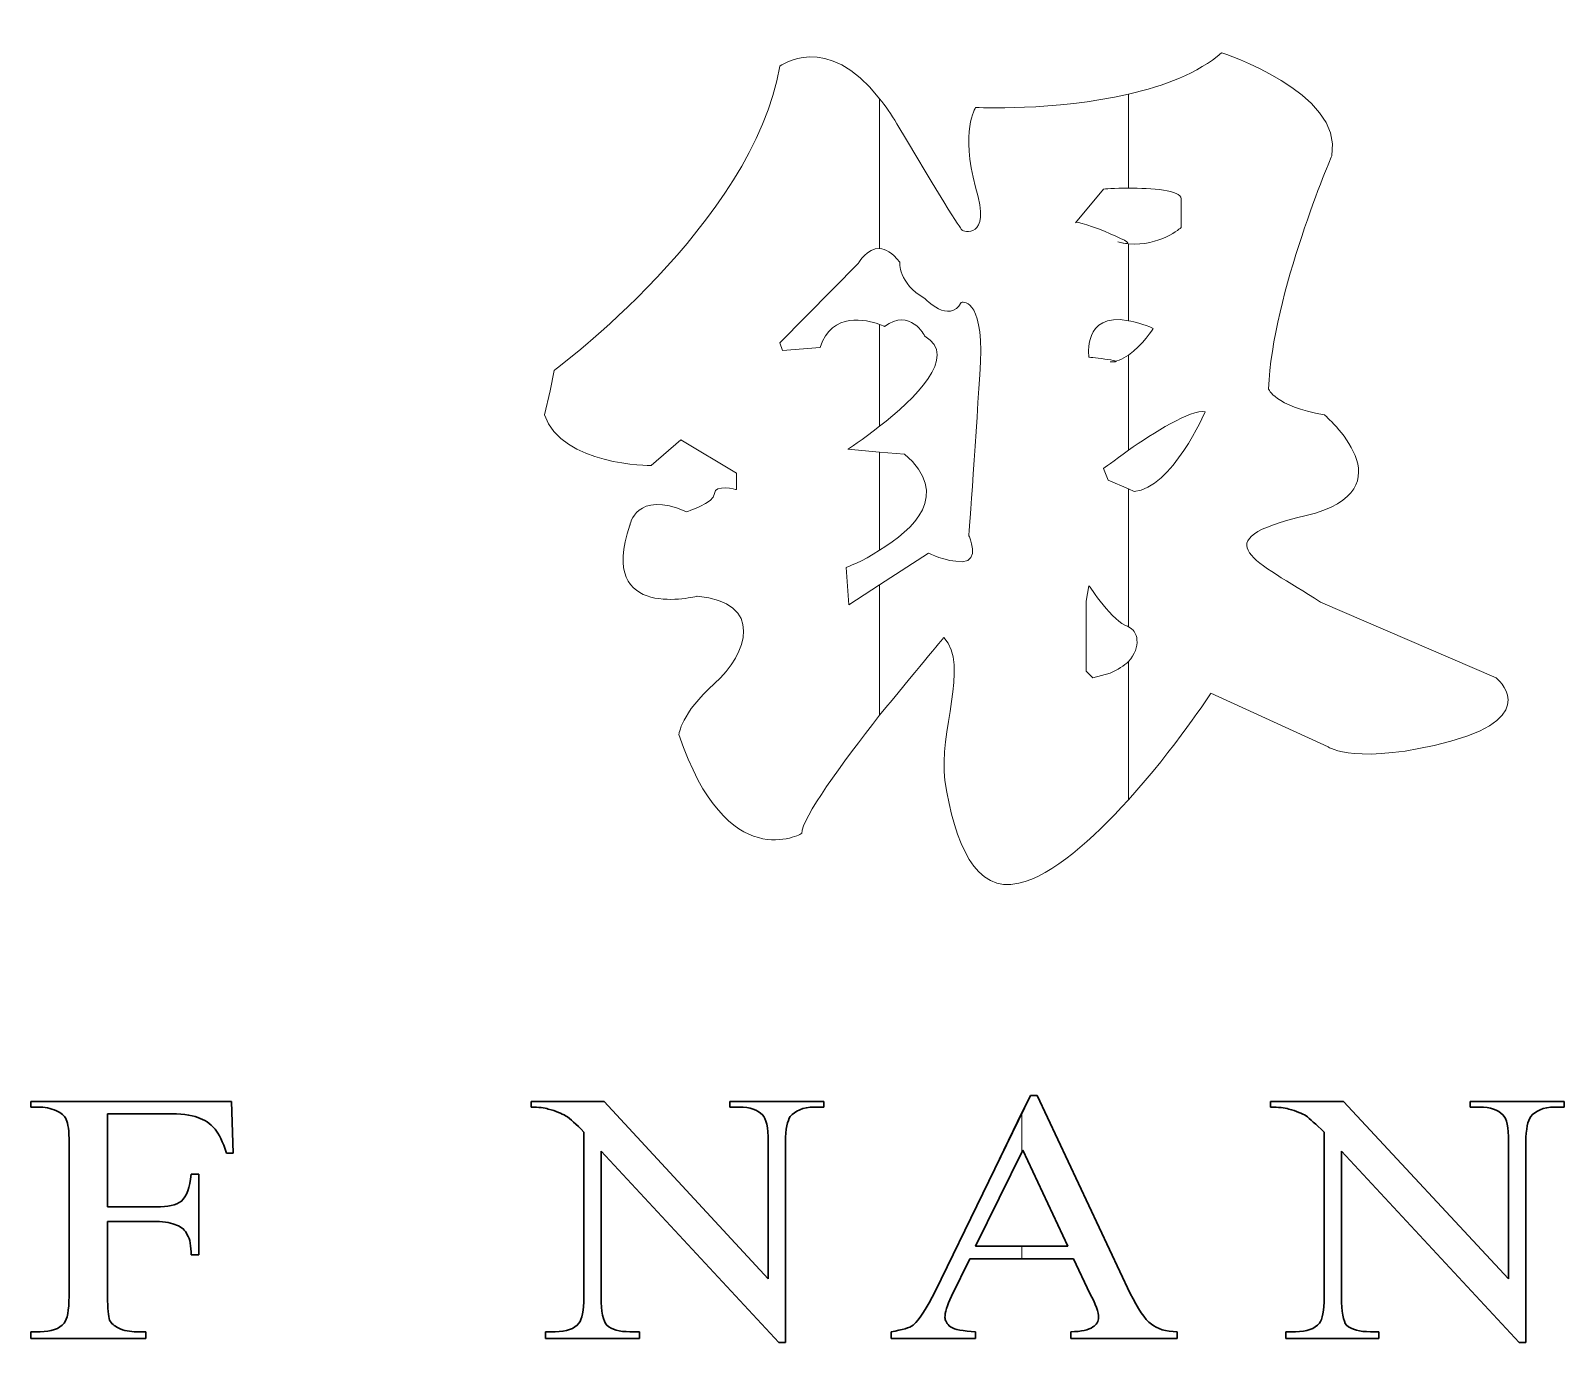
# Model space of a CAD drawing. Header units: millimetres. Extents: x 44393 to 91220, y 25301 to 41858.
# Drawn here: x 66528.7 to 66834, y 36944 to 37205.1 of the extents above; entities that cross this region are included whole.
import ezdxf

# ---------------------------------------------------------------- set-up
doc = ezdxf.new("R2010")
doc.units = ezdxf.units.MM
doc.layers.add('图层 1', color=7, linetype='Continuous')

msp = doc.modelspace()

# ---------------------------------------------------------------- linework, layer by layer
at = {"layer": '图层 1', "color": 12, "lineweight": 30, "true_color": 0xe50011}
for p, q in [((66726.16, 36982.18), (66716.79, 36963.07)), ((66735.14, 36963.07), (66726.16, 36982.18)), ((66716.79, 36963.07), (66735.14, 36963.07)), ((66735.14, 36963.07), (66735.14, 36963.07))]:
    msp.add_line(p, q, dxfattribs=at)
at = {"layer": '图层 1', "lineweight": 0}
for points in [[(66677.8, 37198), (66677.8, 37198), (66687.16, 37205.07), (66697.68, 37191.5)], [(66747.19, 37192.45), (66754.26, 37193.98), (66761.14, 37196.66), (66765.73, 37200.67)], [(66765.73, 37200.67), (66765.73, 37200.67), (66790, 37192.84), (66787.71, 37180.22)], [(66632.87, 37137.4), (66632.87, 37137.4), (66672.64, 37166.84), (66677.8, 37198)], [(66697.68, 37191.5), (66698.82, 37190.16), (66699.97, 37188.44), (66701.12, 37186.53)], [(66697.68, 37161.68), (66697.68, 37161.68), (66697.68, 37191.5), (66697.68, 37191.5)], [(66697.68, 37191.5), (66697.68, 37191.5), (66697.68, 37161.68), (66697.68, 37161.68)], [(66716.79, 37189.78), (66716.79, 37189.78), (66732.66, 37189.01), (66747.19, 37192.45)], [(66747.19, 37173.72), (66747.19, 37173.72), (66747.19, 37192.45), (66747.19, 37192.45)], [(66747.19, 37192.45), (66747.19, 37192.45), (66747.19, 37173.72), (66747.19, 37173.72)], [(66716.79, 37173.91), (66713.73, 37185), (66716.79, 37189.78), (66716.79, 37189.78)], [(66701.12, 37186.53), (66712.97, 37166.46), (66714.12, 37165.31), (66714.12, 37165.31)], [(66787.71, 37180.22), (66787.71, 37180.22), (66775.86, 37152.69), (66775.09, 37133.77)], [(66714.12, 37165.31), (66714.12, 37165.31), (66720.04, 37163.02), (66716.79, 37173.91)], [(66742.22, 37173.53), (66742.22, 37173.53), (66736.67, 37166.84), (66736.67, 37166.84)], [(66747.19, 37173.72), (66744.51, 37173.72), (66742.22, 37173.53), (66742.22, 37173.53)], [(66736.67, 37166.84), (66736.48, 37167.8), (66752.54, 37161.3), (66745.08, 37163.02)], [(66747.19, 37162.64), (66753.49, 37162.06), (66757.7, 37165.88), (66757.7, 37165.88)], [(66697.68, 37161.68), (66695.19, 37161.87), (66693.47, 37158.81), (66693.47, 37158.81)], [(66701.69, 37159), (66700.16, 37160.91), (66698.82, 37161.68), (66697.68, 37161.68)], [(66745.08, 37163.02), (66745.85, 37162.83), (66746.42, 37162.64), (66747.19, 37162.64)], [(66747.19, 37147.34), (66747.19, 37147.34), (66747.19, 37162.64), (66747.19, 37162.64)], [(66747.19, 37162.64), (66747.19, 37162.64), (66747.19, 37147.34), (66747.19, 37147.34)], [(66693.47, 37158.81), (66693.47, 37158.81), (66677.8, 37142.95), (66677.8, 37142.95)], [(66706.66, 37151.74), (66701.31, 37154.8), (66701.69, 37159), (66701.69, 37159)], [(66717.75, 37139.12), (66718.32, 37152.31), (66713.92, 37150.97), (66713.92, 37150.97)], [(66685.82, 37141.99), (66688.12, 37149.25), (66695.19, 37147.53), (66697.68, 37146.58)], [(66706.66, 37144.28), (66706.66, 37144.28), (66703.79, 37150.02), (66698.63, 37146.19)], [(66713.92, 37150.97), (66711.63, 37146.58), (66706.66, 37151.74), (66706.66, 37151.74)], [(66747.19, 37147.34), (66738.01, 37149.06), (66739.35, 37140.08), (66739.35, 37140.08)], [(66698.63, 37146.19), (66698.63, 37146.19), (66698.25, 37146.39), (66697.68, 37146.58)], [(66697.68, 37146.58), (66697.68, 37146.58), (66697.68, 37126.32), (66697.68, 37126.32)], [(66697.68, 37146.58), (66697.68, 37146.58), (66697.68, 37126.32), (66697.68, 37126.32)], [(66752.16, 37145.81), (66750.24, 37146.58), (66748.52, 37147.15), (66747.19, 37147.34)], [(66747.19, 37140.46), (66750.05, 37142.37), (66752.16, 37145.81), (66752.16, 37145.81)], [(66677.8, 37142.95), (66677.8, 37142.95), (66678.37, 37141.42), (66678.37, 37141.42)], [(66697.68, 37126.32), (66704.56, 37131.67), (66713.54, 37140.27), (66706.66, 37144.28)], [(66678.37, 37141.42), (66678.37, 37141.42), (66685.82, 37141.99), (66685.82, 37141.99)], [(66739.35, 37140.08), (66739.35, 37140.08), (66747.95, 37139.12), (66743.55, 37139.12)], [(66743.55, 37139.12), (66744.7, 37139.12), (66746.04, 37139.7), (66747.19, 37140.46)], [(66747.19, 37121.54), (66747.19, 37121.54), (66747.19, 37140.46), (66747.19, 37140.46)], [(66747.19, 37140.46), (66747.19, 37140.46), (66747.19, 37121.54), (66747.19, 37121.54)], [(66632.11, 37133.39), (66632.11, 37133.39), (66632.87, 37137.4), (66632.87, 37137.4)], [(66715.45, 37104.52), (66715.45, 37104.52), (66716.98, 37125.93), (66717.75, 37139.12)], [(66775.09, 37133.77), (66775.09, 37133.77), (66776.24, 37130.33), (66786.18, 37128.61)], [(66630.96, 37128.61), (66630.96, 37128.61), (66632.11, 37133.39), (66632.11, 37133.39)], [(66652.18, 37118.48), (66652.18, 37118.48), (66634.4, 37118.48), (66630.96, 37128.61)], [(66762.48, 37129.18), (66759.61, 37129.76), (66752.16, 37124.98), (66747.19, 37121.54)], [(66748.33, 37113.32), (66755.79, 37113.89), (66762.48, 37129.18), (66762.48, 37129.18)], [(66786.18, 37128.61), (66786.18, 37128.61), (66803.77, 37113.7), (66782.55, 37108.54)], [(66697.68, 37126.32), (66694.24, 37123.64), (66691.37, 37121.73), (66691.37, 37121.73)], [(66658.11, 37123.64), (66658.11, 37123.64), (66652.18, 37118.48), (66652.18, 37118.48)], [(66669.19, 37116.95), (66669.19, 37116.95), (66658.11, 37123.64), (66658.11, 37123.64)], [(66691.37, 37121.73), (66691.37, 37121.73), (66697.68, 37121.15), (66697.68, 37121.15)], [(66747.19, 37121.54), (66744.32, 37119.43), (66742.22, 37117.9), (66742.22, 37117.9)], [(66702.65, 37120.77), (66702.65, 37120.77), (66697.68, 37121.15), (66697.68, 37121.15)], [(66697.68, 37121.15), (66697.68, 37121.15), (66697.68, 37101.66), (66697.68, 37101.66)], [(66697.68, 37121.15), (66697.68, 37121.15), (66697.68, 37101.66), (66697.68, 37101.66)], [(66697.68, 37101.66), (66704.37, 37105.67), (66712.01, 37112.74), (66702.65, 37120.77)], [(66669.19, 37113.7), (66669.19, 37113.7), (66669.19, 37116.95), (66669.19, 37116.95)], [(66742.22, 37117.9), (66742.22, 37117.9), (66743.17, 37115.61), (66743.17, 37115.61)], [(66743.17, 37115.61), (66743.17, 37115.61), (66747.19, 37113.89), (66747.19, 37113.89)], [(66647.98, 37106.63), (66647.98, 37106.63), (66649.12, 37113.7), (66659.25, 37109.3)], [(66747.19, 37086.36), (66747.19, 37086.36), (66747.19, 37113.89), (66747.19, 37113.89)], [(66747.19, 37113.89), (66747.19, 37113.89), (66748.33, 37113.32), (66748.33, 37113.32)], [(66747.19, 37113.89), (66747.19, 37113.89), (66747.19, 37086.36), (66747.19, 37086.36)], [(66661.36, 37092.48), (66661.36, 37092.48), (66641.29, 37087.32), (66647.98, 37106.63)], [(66782.55, 37108.54), (66761.33, 37103.57), (66772.8, 37099.55), (66785.42, 37091.33)], [(66697.68, 37101.66), (66694.24, 37099.36), (66690.99, 37098.22), (66690.99, 37098.22)], [(66697.68, 37094.78), (66697.68, 37094.78), (66707.43, 37101.08), (66707.43, 37101.08)], [(66690.99, 37098.22), (66690.99, 37098.22), (66691.56, 37090.76), (66691.56, 37090.76)], [(66691.56, 37090.76), (66691.56, 37090.76), (66697.68, 37094.78), (66697.68, 37094.78)], [(66697.68, 37068.78), (66697.68, 37068.78), (66697.68, 37094.78), (66697.68, 37094.78)], [(66697.68, 37094.78), (66697.68, 37094.78), (66697.68, 37068.78), (66697.68, 37068.78)], [(66739.35, 37094.58), (66739.35, 37094.58), (66738.77, 37091.53), (66738.77, 37091.53)], [(66746.99, 37086.55), (66744.32, 37087.13), (66739.35, 37094.58), (66739.35, 37094.58)], [(66738.77, 37091.53), (66738.77, 37091.53), (66738.77, 37077.57), (66738.77, 37077.57)], [(66785.42, 37091.33), (66785.42, 37091.33), (66820.4, 37076.23), (66820.4, 37076.23)], [(66747.19, 37086.36), (66747.19, 37086.36), (66746.99, 37086.55), (66746.99, 37086.55)], [(66747.19, 37079.48), (66749.86, 37082.35), (66749.1, 37085.79), (66747.19, 37086.36)], [(66710.48, 37084.26), (66710.48, 37084.26), (66704.37, 37077), (66697.68, 37068.78)], [(66710.68, 37055.78), (66709.34, 37065.34), (66715.65, 37078.72), (66710.48, 37084.26)], [(66743.55, 37077.19), (66745.08, 37077.76), (66746.42, 37078.72), (66747.19, 37079.48)], [(66747.19, 37051.96), (66747.19, 37051.96), (66747.19, 37079.48), (66747.19, 37079.48)], [(66747.19, 37079.48), (66747.19, 37079.48), (66747.19, 37051.96), (66747.19, 37051.96)], [(66738.77, 37077.57), (66738.77, 37077.57), (66740.11, 37076.23), (66740.11, 37076.23)], [(66740.11, 37076.23), (66740.11, 37076.23), (66743.55, 37077.19), (66743.55, 37077.19)], [(66820.4, 37076.23), (66820.4, 37076.23), (66829.76, 37068.78), (66811.41, 37063.62)], [(66763.62, 37073.17), (66763.62, 37073.17), (66756.36, 37062.09), (66747.19, 37051.96)], [(66786.95, 37062.47), (66786.95, 37062.47), (66763.62, 37073.17), (66763.62, 37073.17)], [(66697.68, 37068.78), (66690.22, 37059.22), (66682.19, 37048.32), (66682.19, 37045.27)], [(66682.19, 37045.27), (66682.19, 37045.27), (66667.28, 37036.47), (66657.72, 37064.96)], [(66811.41, 37063.62), (66792.87, 37058.65), (66786.95, 37062.47), (66786.95, 37062.47)], [(66725.39, 37035.33), (66716.79, 37033.22), (66712.59, 37043.35), (66710.68, 37055.78)], [(66747.19, 37051.96), (66740.11, 37044.12), (66732.08, 37036.86), (66725.39, 37035.33)], [(66725.97, 36989.83), (66725.97, 36989.83), (66727.69, 36993.08), (66727.69, 36993.08)], [(66727.69, 36993.08), (66727.69, 36993.08), (66729.03, 36993.08), (66729.03, 36993.08)], [(66729.03, 36993.08), (66729.03, 36993.08), (66747.57, 36953.7), (66747.57, 36953.7)], [(66528.7, 36990.79), (66528.7, 36990.79), (66528.7, 36991.93), (66528.7, 36991.93)], [(66528.7, 36991.93), (66528.7, 36991.93), (66568.65, 36991.93), (66568.65, 36991.93)], [(66530.61, 36990.79), (66530.61, 36990.79), (66528.7, 36990.79), (66528.7, 36990.79)], [(66534.24, 36989.83), (66533.09, 36990.4), (66531.95, 36990.79), (66530.61, 36990.79)], [(66568.65, 36991.93), (66568.65, 36991.93), (66569.03, 36981.61), (66569.03, 36981.61)], [(66628.29, 36991.93), (66628.29, 36991.93), (66642.82, 36991.93), (66642.82, 36991.93)], [(66628.29, 36990.79), (66628.29, 36990.79), (66628.29, 36991.93), (66628.29, 36991.93)], [(66631.73, 36990.4), (66630.96, 36990.6), (66629.82, 36990.79), (66628.29, 36990.79)], [(66635.17, 36989.07), (66634.4, 36989.45), (66633.26, 36990.02), (66631.73, 36990.4)], [(66642.82, 36991.93), (66642.82, 36991.93), (66675.5, 36956.57), (66675.5, 36956.57)], [(66667.86, 36990.79), (66667.86, 36990.79), (66667.86, 36991.93), (66667.86, 36991.93)], [(66667.86, 36991.93), (66667.86, 36991.93), (66686.59, 36991.93), (66686.59, 36991.93)], [(66669.77, 36990.79), (66669.77, 36990.79), (66667.86, 36990.79), (66667.86, 36990.79)], [(66684.68, 36990.79), (66682.38, 36990.79), (66680.86, 36990.02), (66679.9, 36988.88)], [(66686.59, 36990.79), (66686.59, 36990.79), (66684.68, 36990.79), (66684.68, 36990.79)], [(66686.59, 36991.93), (66686.59, 36991.93), (66686.59, 36990.79), (66686.59, 36990.79)], [(66775.48, 36991.93), (66775.48, 36991.93), (66790, 36991.93), (66790, 36991.93)], [(66775.48, 36990.79), (66775.48, 36990.79), (66775.48, 36991.93), (66775.48, 36991.93)], [(66779.11, 36990.4), (66778.34, 36990.6), (66777.01, 36990.79), (66775.48, 36990.79)], [(66782.55, 36989.07), (66781.78, 36989.45), (66780.64, 36990.02), (66779.11, 36990.4)], [(66790, 36991.93), (66790, 36991.93), (66822.88, 36956.57), (66822.88, 36956.57)], [(66815.24, 36990.79), (66815.24, 36990.79), (66815.24, 36991.93), (66815.24, 36991.93)], [(66815.24, 36991.93), (66815.24, 36991.93), (66833.97, 36991.93), (66833.97, 36991.93)], [(66817.15, 36990.79), (66817.15, 36990.79), (66815.24, 36990.79), (66815.24, 36990.79)], [(66821.74, 36989.26), (66820.78, 36990.21), (66819.25, 36990.79), (66817.15, 36990.79)], [(66832.06, 36990.79), (66829.76, 36990.79), (66828.23, 36990.02), (66827.28, 36988.88)], [(66833.97, 36990.79), (66833.97, 36990.79), (66832.06, 36990.79), (66832.06, 36990.79)], [(66833.97, 36991.93), (66833.97, 36991.93), (66833.97, 36990.79), (66833.97, 36990.79)], [(66535.77, 36988.3), (66535.58, 36988.88), (66535, 36989.45), (66534.24, 36989.83)], [(66536.34, 36983.71), (66536.34, 36986.01), (66536.15, 36987.54), (66535.77, 36988.3)], [(66543.99, 36989.45), (66543.99, 36989.45), (66543.99, 36970.91), (66543.99, 36970.91)], [(66555.84, 36989.45), (66555.84, 36989.45), (66543.99, 36989.45), (66543.99, 36989.45)], [(66561.96, 36988.68), (66560.62, 36989.26), (66558.52, 36989.45), (66555.84, 36989.45)], [(66565.4, 36986.39), (66564.44, 36987.54), (66563.29, 36988.3), (66561.96, 36988.68)], [(66638.8, 36985.82), (66637.27, 36987.35), (66636.12, 36988.49), (66635.17, 36989.07)], [(66679.9, 36988.88), (66679.33, 36988.11), (66678.94, 36986.39), (66678.94, 36983.9)], [(66708.76, 36954.09), (66708.76, 36954.09), (66725.97, 36989.83), (66725.97, 36989.83)], [(66725.97, 36981.99), (66725.97, 36981.99), (66725.97, 36989.83), (66725.97, 36989.83)], [(66725.97, 36989.83), (66725.97, 36989.83), (66725.97, 36981.99), (66725.97, 36981.99)], [(66786.18, 36985.82), (66784.46, 36987.35), (66783.31, 36988.49), (66782.55, 36989.07)], [(66822.88, 36983.9), (66822.88, 36986.77), (66822.5, 36988.49), (66821.74, 36989.26)], [(66827.28, 36988.88), (66826.71, 36988.11), (66826.32, 36986.39), (66826.32, 36983.9)], [(66567.69, 36981.61), (66566.93, 36983.9), (66566.16, 36985.43), (66565.4, 36986.39)], [(66638.8, 36952.94), (66638.8, 36952.94), (66638.8, 36985.82), (66638.8, 36985.82)], [(66675.5, 36956.57), (66675.5, 36956.57), (66675.5, 36983.9), (66675.5, 36983.9)], [(66678.94, 36983.9), (66678.94, 36983.9), (66678.94, 36943.95), (66678.94, 36943.95)], [(66786.18, 36952.94), (66786.18, 36952.94), (66786.18, 36985.82), (66786.18, 36985.82)], [(66822.88, 36956.57), (66822.88, 36956.57), (66822.88, 36983.9), (66822.88, 36983.9)], [(66826.32, 36983.9), (66826.32, 36983.9), (66826.32, 36943.95), (66826.32, 36943.95)], [(66536.34, 36953.13), (66536.34, 36953.13), (66536.34, 36983.71), (66536.34, 36983.71)], [(66569.03, 36981.61), (66569.03, 36981.61), (66567.69, 36981.61), (66567.69, 36981.61)], [(66677.61, 36943.95), (66677.61, 36943.95), (66642.24, 36981.99), (66642.24, 36981.99)], [(66642.24, 36981.99), (66642.24, 36981.99), (66642.24, 36952.94), (66642.24, 36952.94)], [(66725.97, 36981.99), (66725.97, 36981.99), (66716.79, 36963.07), (66716.79, 36963.07)], [(66726.16, 36982.18), (66726.16, 36982.18), (66725.97, 36981.99), (66725.97, 36981.99)], [(66735.14, 36963.07), (66735.14, 36963.07), (66726.16, 36982.18), (66726.16, 36982.18)], [(66824.98, 36943.95), (66824.98, 36943.95), (66789.62, 36981.99), (66789.62, 36981.99)], [(66789.62, 36981.99), (66789.62, 36981.99), (66789.62, 36952.94), (66789.62, 36952.94)], [(66558.71, 36972.05), (66559.66, 36973.01), (66560.43, 36974.73), (66560.62, 36977.41)], [(66560.62, 36977.41), (66560.62, 36977.41), (66562.15, 36977.41), (66562.15, 36977.41)], [(66562.15, 36977.41), (66562.15, 36977.41), (66562.15, 36961.35), (66562.15, 36961.35)], [(66553.74, 36970.91), (66556.03, 36970.91), (66557.56, 36971.29), (66558.71, 36972.05)], [(66543.99, 36970.91), (66543.99, 36970.91), (66553.74, 36970.91), (66553.74, 36970.91)], [(66553.74, 36968.04), (66553.74, 36968.04), (66543.99, 36968.04), (66543.99, 36968.04)], [(66543.99, 36968.04), (66543.99, 36968.04), (66543.99, 36953.13), (66543.99, 36953.13)], [(66560.62, 36961.35), (66560.62, 36963.07), (66560.43, 36964.6), (66559.85, 36965.36)], [(66716.79, 36963.07), (66716.79, 36963.07), (66725.97, 36963.07), (66725.97, 36963.07)], [(66725.97, 36960.58), (66725.97, 36960.58), (66725.97, 36963.07), (66725.97, 36963.07)], [(66725.97, 36963.07), (66725.97, 36963.07), (66735.14, 36963.07), (66735.14, 36963.07)], [(66725.97, 36963.07), (66725.97, 36963.07), (66725.97, 36960.58), (66725.97, 36960.58)], [(66562.15, 36961.35), (66562.15, 36961.35), (66560.62, 36961.35), (66560.62, 36961.35)], [(66715.65, 36960.58), (66715.65, 36960.58), (66712.01, 36953.13), (66712.01, 36953.13)], [(66725.97, 36960.58), (66725.97, 36960.58), (66715.65, 36960.58), (66715.65, 36960.58)], [(66736.29, 36960.58), (66736.29, 36960.58), (66725.97, 36960.58), (66725.97, 36960.58)], [(66739.54, 36953.7), (66739.54, 36953.7), (66736.29, 36960.58), (66736.29, 36960.58)], [(66704.37, 36947.39), (66705.7, 36948.54), (66707.04, 36950.84), (66708.76, 36954.09)], [(66747.57, 36953.7), (66749.1, 36950.64), (66750.44, 36948.54), (66751.77, 36947.59)], [(66535.39, 36947.78), (66535.96, 36948.54), (66536.34, 36950.26), (66536.34, 36953.13)], [(66543.99, 36953.13), (66543.99, 36950.64), (66544.18, 36949.11), (66544.37, 36948.35)], [(66637.84, 36947.78), (66638.42, 36948.54), (66638.8, 36950.26), (66638.8, 36952.94)], [(66785.23, 36947.78), (66785.8, 36948.54), (66786.18, 36950.26), (66786.18, 36952.94)], [(66789.62, 36952.94), (66789.62, 36950.07), (66790, 36948.16), (66790.58, 36947.39)], [(66530.61, 36946.06), (66532.71, 36946.06), (66534.43, 36946.63), (66535.39, 36947.78)], [(66544.37, 36948.35), (66544.75, 36947.78), (66545.33, 36947.2), (66546.09, 36946.82)], [(66633.07, 36946.06), (66635.36, 36946.06), (66636.89, 36946.63), (66637.84, 36947.78)], [(66699.97, 36946.06), (66702.26, 36946.44), (66703.6, 36946.82), (66704.37, 36947.39)], [(66751.77, 36947.59), (66752.92, 36946.63), (66754.64, 36946.06), (66756.93, 36946.06)], [(66780.45, 36946.06), (66782.74, 36946.06), (66784.27, 36946.63), (66785.23, 36947.78)], [(66790.58, 36947.39), (66791.72, 36946.44), (66793.25, 36946.06), (66795.36, 36946.06)], [(66528.7, 36944.72), (66528.7, 36944.72), (66528.7, 36946.06), (66528.7, 36946.06)], [(66528.7, 36946.06), (66528.7, 36946.06), (66530.61, 36946.06), (66530.61, 36946.06)], [(66551.63, 36944.72), (66551.63, 36944.72), (66528.7, 36944.72), (66528.7, 36944.72)], [(66546.09, 36946.82), (66547.24, 36946.25), (66548.58, 36946.06), (66549.72, 36946.06)], [(66549.72, 36946.06), (66549.72, 36946.06), (66551.63, 36946.06), (66551.63, 36946.06)], [(66551.63, 36946.06), (66551.63, 36946.06), (66551.63, 36944.72), (66551.63, 36944.72)], [(66631.15, 36944.72), (66631.15, 36944.72), (66631.15, 36946.06), (66631.15, 36946.06)], [(66631.15, 36946.06), (66631.15, 36946.06), (66633.07, 36946.06), (66633.07, 36946.06)], [(66649.89, 36944.72), (66649.89, 36944.72), (66631.15, 36944.72), (66631.15, 36944.72)], [(66647.98, 36946.06), (66647.98, 36946.06), (66649.89, 36946.06), (66649.89, 36946.06)], [(66649.89, 36946.06), (66649.89, 36946.06), (66649.89, 36944.72), (66649.89, 36944.72)], [(66699.97, 36944.72), (66699.97, 36944.72), (66699.97, 36946.06), (66699.97, 36946.06)], [(66716.79, 36944.72), (66716.79, 36944.72), (66699.97, 36944.72), (66699.97, 36944.72)], [(66711.82, 36947.01), (66712.59, 36946.44), (66714.31, 36946.25), (66716.79, 36946.06)], [(66716.79, 36946.06), (66716.79, 36946.06), (66716.79, 36944.72), (66716.79, 36944.72)], [(66735.72, 36946.06), (66737.82, 36946.06), (66739.35, 36946.44), (66740.11, 36947.01)], [(66735.72, 36944.72), (66735.72, 36944.72), (66735.72, 36946.06), (66735.72, 36946.06)], [(66756.93, 36944.72), (66756.93, 36944.72), (66735.72, 36944.72), (66735.72, 36944.72)], [(66756.93, 36946.06), (66756.93, 36946.06), (66756.93, 36944.72), (66756.93, 36944.72)], [(66778.54, 36944.72), (66778.54, 36944.72), (66778.54, 36946.06), (66778.54, 36946.06)], [(66778.54, 36946.06), (66778.54, 36946.06), (66780.45, 36946.06), (66780.45, 36946.06)], [(66797.08, 36944.72), (66797.08, 36944.72), (66778.54, 36944.72), (66778.54, 36944.72)], [(66795.36, 36946.06), (66795.36, 36946.06), (66797.08, 36946.06), (66797.08, 36946.06)], [(66797.08, 36946.06), (66797.08, 36946.06), (66797.08, 36944.72), (66797.08, 36944.72)], [(66678.94, 36943.95), (66678.94, 36943.95), (66677.61, 36943.95), (66677.61, 36943.95)], [(66826.32, 36943.95), (66826.32, 36943.95), (66824.98, 36943.95), (66824.98, 36943.95)]]:
    msp.add_open_spline(points, degree=3, dxfattribs=at)
for points, knots in [([(66757.7, 37165.88), (66757.7, 37165.88), (66757.7, 37168.75), (66757.7, 37171.62), (66757.7, 37173.34), (66751.77, 37173.72), (66747.19, 37173.72)], [22, 22, 22, 22, 23, 23, 23, 24, 24, 24, 24]), ([(66659.25, 37109.3), (66659.25, 37109.3), (66664.8, 37111.02), (66664.8, 37112.93), (66664.8, 37114.85), (66669.19, 37113.7), (66669.19, 37113.7)], [22, 22, 22, 22, 23, 23, 23, 24, 24, 24, 24]), ([(66707.43, 37101.08), (66707.43, 37101.08), (66710.68, 37099.36), (66714.12, 37099.36), (66717.75, 37099.36), (66715.45, 37104.52), (66715.45, 37104.52)], [33, 33, 33, 33, 34, 34, 34, 35, 35, 35, 35]), ([(66657.72, 37064.96), (66657.72, 37064.96), (66658.11, 37069.16), (66664.8, 37075.09), (66671.49, 37081.01), (66674.74, 37091.33), (66661.36, 37092.48)], [18, 18, 18, 18, 19, 19, 19, 20, 20, 20, 20]), ([(66675.5, 36983.9), (66675.5, 36986.77), (66675.12, 36988.49), (66674.36, 36989.26), (66673.4, 36990.21), (66671.87, 36990.79), (66669.77, 36990.79)], [3, 3, 3, 3, 4, 4, 4, 5, 5, 5, 5]), ([(66559.85, 36965.36), (66559.47, 36966.32), (66558.71, 36966.89), (66557.75, 36967.28), (66556.8, 36967.66), (66555.46, 36968.04), (66553.74, 36968.04)], [8, 8, 8, 8, 9, 9, 9, 10, 10, 10, 10]), ([(66740.11, 36947.01), (66740.88, 36947.39), (66741.26, 36948.16), (66741.26, 36948.92), (66741.26, 36949.88), (66740.69, 36951.6), (66739.54, 36953.7)], [14, 14, 14, 14, 15, 15, 15, 16, 16, 16, 16]), ([(66642.24, 36952.94), (66642.24, 36950.07), (66642.62, 36948.16), (66643.39, 36947.39), (66644.34, 36946.44), (66645.87, 36946.06), (66647.98, 36946.06)], [16, 16, 16, 16, 17, 17, 17, 18, 18, 18, 18]), ([(66712.01, 36953.13), (66711.06, 36951.22), (66710.68, 36949.88), (66710.68, 36948.92), (66710.68, 36948.35), (66711.06, 36947.59), (66711.82, 36947.01)], [6, 6, 6, 6, 7, 7, 7, 8, 8, 8, 8])]:
    msp.add_open_spline(points, degree=3, knots=knots, dxfattribs=at)
at = {"layer": '图层 1', "color": 12, "lineweight": 30, "true_color": 0xe50011}
for points in [[(66708.76, 36954.09), (66708.76, 36954.09), (66727.69, 36993.08), (66727.69, 36993.08)], [(66727.69, 36993.08), (66727.69, 36993.08), (66729.03, 36993.08), (66729.03, 36993.08)], [(66729.03, 36993.08), (66729.03, 36993.08), (66747.57, 36953.7), (66747.57, 36953.7)], [(66528.7, 36990.79), (66528.7, 36990.79), (66528.7, 36991.93), (66528.7, 36991.93)], [(66528.7, 36991.93), (66528.7, 36991.93), (66568.65, 36991.93), (66568.65, 36991.93)], [(66530.61, 36990.79), (66530.61, 36990.79), (66528.7, 36990.79), (66528.7, 36990.79)], [(66534.24, 36989.83), (66533.09, 36990.4), (66531.95, 36990.79), (66530.61, 36990.79)], [(66568.65, 36991.93), (66568.65, 36991.93), (66569.03, 36981.61), (66569.03, 36981.61)], [(66628.29, 36991.93), (66628.29, 36991.93), (66642.82, 36991.93), (66642.82, 36991.93)], [(66628.29, 36990.79), (66628.29, 36990.79), (66628.29, 36991.93), (66628.29, 36991.93)], [(66631.73, 36990.4), (66630.96, 36990.6), (66629.82, 36990.79), (66628.29, 36990.79)], [(66635.17, 36989.07), (66634.4, 36989.45), (66633.26, 36990.02), (66631.73, 36990.4)], [(66642.82, 36991.93), (66642.82, 36991.93), (66675.5, 36956.57), (66675.5, 36956.57)], [(66667.86, 36990.79), (66667.86, 36990.79), (66667.86, 36991.93), (66667.86, 36991.93)], [(66667.86, 36991.93), (66667.86, 36991.93), (66686.59, 36991.93), (66686.59, 36991.93)], [(66669.77, 36990.79), (66669.77, 36990.79), (66667.86, 36990.79), (66667.86, 36990.79)], [(66684.68, 36990.79), (66682.38, 36990.79), (66680.86, 36990.02), (66679.9, 36988.88)], [(66686.59, 36990.79), (66686.59, 36990.79), (66684.68, 36990.79), (66684.68, 36990.79)], [(66686.59, 36991.93), (66686.59, 36991.93), (66686.59, 36990.79), (66686.59, 36990.79)], [(66775.48, 36991.93), (66775.48, 36991.93), (66790, 36991.93), (66790, 36991.93)], [(66775.48, 36990.79), (66775.48, 36990.79), (66775.48, 36991.93), (66775.48, 36991.93)], [(66779.11, 36990.4), (66778.34, 36990.6), (66777.01, 36990.79), (66775.48, 36990.79)], [(66782.55, 36989.07), (66781.78, 36989.45), (66780.64, 36990.02), (66779.11, 36990.4)], [(66790, 36991.93), (66790, 36991.93), (66822.88, 36956.57), (66822.88, 36956.57)], [(66815.24, 36990.79), (66815.24, 36990.79), (66815.24, 36991.93), (66815.24, 36991.93)], [(66815.24, 36991.93), (66815.24, 36991.93), (66833.97, 36991.93), (66833.97, 36991.93)], [(66817.15, 36990.79), (66817.15, 36990.79), (66815.24, 36990.79), (66815.24, 36990.79)], [(66821.74, 36989.26), (66820.78, 36990.21), (66819.25, 36990.79), (66817.15, 36990.79)], [(66832.06, 36990.79), (66829.76, 36990.79), (66828.23, 36990.02), (66827.28, 36988.88)], [(66833.97, 36990.79), (66833.97, 36990.79), (66832.06, 36990.79), (66832.06, 36990.79)], [(66833.97, 36991.93), (66833.97, 36991.93), (66833.97, 36990.79), (66833.97, 36990.79)], [(66535.77, 36988.3), (66535.58, 36988.88), (66535, 36989.45), (66534.24, 36989.83)], [(66536.34, 36983.71), (66536.34, 36986.01), (66536.15, 36987.54), (66535.77, 36988.3)], [(66543.99, 36989.45), (66543.99, 36989.45), (66543.99, 36970.91), (66543.99, 36970.91)], [(66555.84, 36989.45), (66555.84, 36989.45), (66543.99, 36989.45), (66543.99, 36989.45)], [(66561.96, 36988.68), (66560.62, 36989.26), (66558.52, 36989.45), (66555.84, 36989.45)], [(66565.4, 36986.39), (66564.44, 36987.54), (66563.29, 36988.3), (66561.96, 36988.68)], [(66638.8, 36985.82), (66637.27, 36987.35), (66636.12, 36988.49), (66635.17, 36989.07)], [(66679.9, 36988.88), (66679.33, 36988.11), (66678.94, 36986.39), (66678.94, 36983.9)], [(66786.18, 36985.82), (66784.46, 36987.35), (66783.31, 36988.49), (66782.55, 36989.07)], [(66822.88, 36983.9), (66822.88, 36986.77), (66822.5, 36988.49), (66821.74, 36989.26)], [(66827.28, 36988.88), (66826.71, 36988.11), (66826.32, 36986.39), (66826.32, 36983.9)], [(66567.69, 36981.61), (66566.93, 36983.9), (66566.16, 36985.43), (66565.4, 36986.39)], [(66638.8, 36952.94), (66638.8, 36952.94), (66638.8, 36985.82), (66638.8, 36985.82)], [(66675.5, 36956.57), (66675.5, 36956.57), (66675.5, 36983.9), (66675.5, 36983.9)], [(66678.94, 36983.9), (66678.94, 36983.9), (66678.94, 36943.95), (66678.94, 36943.95)], [(66786.18, 36952.94), (66786.18, 36952.94), (66786.18, 36985.82), (66786.18, 36985.82)], [(66822.88, 36956.57), (66822.88, 36956.57), (66822.88, 36983.9), (66822.88, 36983.9)], [(66826.32, 36983.9), (66826.32, 36983.9), (66826.32, 36943.95), (66826.32, 36943.95)], [(66536.34, 36953.13), (66536.34, 36953.13), (66536.34, 36983.71), (66536.34, 36983.71)], [(66569.03, 36981.61), (66569.03, 36981.61), (66567.69, 36981.61), (66567.69, 36981.61)], [(66677.61, 36943.95), (66677.61, 36943.95), (66642.24, 36981.99), (66642.24, 36981.99)], [(66642.24, 36981.99), (66642.24, 36981.99), (66642.24, 36952.94), (66642.24, 36952.94)], [(66824.98, 36943.95), (66824.98, 36943.95), (66789.62, 36981.99), (66789.62, 36981.99)], [(66789.62, 36981.99), (66789.62, 36981.99), (66789.62, 36952.94), (66789.62, 36952.94)], [(66558.71, 36972.05), (66559.66, 36973.01), (66560.43, 36974.73), (66560.62, 36977.41)], [(66560.62, 36977.41), (66560.62, 36977.41), (66562.15, 36977.41), (66562.15, 36977.41)], [(66562.15, 36977.41), (66562.15, 36977.41), (66562.15, 36961.35), (66562.15, 36961.35)], [(66553.74, 36970.91), (66556.03, 36970.91), (66557.56, 36971.29), (66558.71, 36972.05)], [(66543.99, 36970.91), (66543.99, 36970.91), (66553.74, 36970.91), (66553.74, 36970.91)], [(66553.74, 36968.04), (66553.74, 36968.04), (66543.99, 36968.04), (66543.99, 36968.04)], [(66543.99, 36968.04), (66543.99, 36968.04), (66543.99, 36953.13), (66543.99, 36953.13)], [(66560.62, 36961.35), (66560.62, 36963.07), (66560.43, 36964.6), (66559.85, 36965.36)], [(66562.15, 36961.35), (66562.15, 36961.35), (66560.62, 36961.35), (66560.62, 36961.35)], [(66715.65, 36960.58), (66715.65, 36960.58), (66712.01, 36953.13), (66712.01, 36953.13)], [(66736.29, 36960.58), (66736.29, 36960.58), (66715.65, 36960.58), (66715.65, 36960.58)], [(66739.54, 36953.7), (66739.54, 36953.7), (66736.29, 36960.58), (66736.29, 36960.58)], [(66704.37, 36947.39), (66705.7, 36948.54), (66707.04, 36950.84), (66708.76, 36954.09)], [(66747.57, 36953.7), (66749.1, 36950.64), (66750.44, 36948.54), (66751.77, 36947.59)], [(66535.39, 36947.78), (66535.96, 36948.54), (66536.34, 36950.26), (66536.34, 36953.13)], [(66543.99, 36953.13), (66543.99, 36950.64), (66544.18, 36949.11), (66544.37, 36948.35)], [(66637.84, 36947.78), (66638.42, 36948.54), (66638.8, 36950.26), (66638.8, 36952.94)], [(66785.23, 36947.78), (66785.8, 36948.54), (66786.18, 36950.26), (66786.18, 36952.94)], [(66789.62, 36952.94), (66789.62, 36950.07), (66790, 36948.16), (66790.58, 36947.39)], [(66530.61, 36946.06), (66532.71, 36946.06), (66534.43, 36946.63), (66535.39, 36947.78)], [(66544.37, 36948.35), (66544.75, 36947.78), (66545.33, 36947.2), (66546.09, 36946.82)], [(66633.07, 36946.06), (66635.36, 36946.06), (66636.89, 36946.63), (66637.84, 36947.78)], [(66699.97, 36946.06), (66702.26, 36946.44), (66703.6, 36946.82), (66704.37, 36947.39)], [(66751.77, 36947.59), (66752.92, 36946.63), (66754.64, 36946.06), (66756.93, 36946.06)], [(66780.45, 36946.06), (66782.74, 36946.06), (66784.27, 36946.63), (66785.23, 36947.78)], [(66790.58, 36947.39), (66791.72, 36946.44), (66793.25, 36946.06), (66795.36, 36946.06)], [(66528.7, 36944.72), (66528.7, 36944.72), (66528.7, 36946.06), (66528.7, 36946.06)], [(66528.7, 36946.06), (66528.7, 36946.06), (66530.61, 36946.06), (66530.61, 36946.06)], [(66551.63, 36944.72), (66551.63, 36944.72), (66528.7, 36944.72), (66528.7, 36944.72)], [(66546.09, 36946.82), (66547.24, 36946.25), (66548.58, 36946.06), (66549.72, 36946.06)], [(66549.72, 36946.06), (66549.72, 36946.06), (66551.63, 36946.06), (66551.63, 36946.06)], [(66551.63, 36946.06), (66551.63, 36946.06), (66551.63, 36944.72), (66551.63, 36944.72)], [(66631.15, 36944.72), (66631.15, 36944.72), (66631.15, 36946.06), (66631.15, 36946.06)], [(66631.15, 36946.06), (66631.15, 36946.06), (66633.07, 36946.06), (66633.07, 36946.06)], [(66649.89, 36944.72), (66649.89, 36944.72), (66631.15, 36944.72), (66631.15, 36944.72)], [(66647.98, 36946.06), (66647.98, 36946.06), (66649.89, 36946.06), (66649.89, 36946.06)], [(66649.89, 36946.06), (66649.89, 36946.06), (66649.89, 36944.72), (66649.89, 36944.72)], [(66699.97, 36944.72), (66699.97, 36944.72), (66699.97, 36946.06), (66699.97, 36946.06)], [(66716.79, 36944.72), (66716.79, 36944.72), (66699.97, 36944.72), (66699.97, 36944.72)], [(66711.82, 36947.01), (66712.59, 36946.44), (66714.31, 36946.25), (66716.79, 36946.06)], [(66716.79, 36946.06), (66716.79, 36946.06), (66716.79, 36944.72), (66716.79, 36944.72)], [(66735.72, 36946.06), (66737.82, 36946.06), (66739.35, 36946.44), (66740.11, 36947.01)], [(66735.72, 36944.72), (66735.72, 36944.72), (66735.72, 36946.06), (66735.72, 36946.06)], [(66756.93, 36944.72), (66756.93, 36944.72), (66735.72, 36944.72), (66735.72, 36944.72)], [(66756.93, 36946.06), (66756.93, 36946.06), (66756.93, 36944.72), (66756.93, 36944.72)], [(66778.54, 36944.72), (66778.54, 36944.72), (66778.54, 36946.06), (66778.54, 36946.06)], [(66778.54, 36946.06), (66778.54, 36946.06), (66780.45, 36946.06), (66780.45, 36946.06)], [(66797.08, 36944.72), (66797.08, 36944.72), (66778.54, 36944.72), (66778.54, 36944.72)], [(66795.36, 36946.06), (66795.36, 36946.06), (66797.08, 36946.06), (66797.08, 36946.06)], [(66797.08, 36946.06), (66797.08, 36946.06), (66797.08, 36944.72), (66797.08, 36944.72)], [(66678.94, 36943.95), (66678.94, 36943.95), (66677.61, 36943.95), (66677.61, 36943.95)], [(66826.32, 36943.95), (66826.32, 36943.95), (66824.98, 36943.95), (66824.98, 36943.95)]]:
    msp.add_open_spline(points, degree=3, dxfattribs=at)
for points, knots in [([(66675.5, 36983.9), (66675.5, 36986.77), (66675.12, 36988.49), (66674.36, 36989.26), (66673.4, 36990.21), (66671.87, 36990.79), (66669.77, 36990.79)], [3, 3, 3, 3, 4, 4, 4, 5, 5, 5, 5]), ([(66559.85, 36965.36), (66559.47, 36966.32), (66558.71, 36966.89), (66557.75, 36967.28), (66556.8, 36967.66), (66555.46, 36968.04), (66553.74, 36968.04)], [8, 8, 8, 8, 9, 9, 9, 10, 10, 10, 10]), ([(66740.11, 36947.01), (66740.88, 36947.39), (66741.26, 36948.16), (66741.26, 36948.92), (66741.26, 36949.88), (66740.69, 36951.6), (66739.54, 36953.7)], [19, 19, 19, 19, 20, 20, 20, 21, 21, 21, 21]), ([(66642.24, 36952.94), (66642.24, 36950.07), (66642.62, 36948.16), (66643.39, 36947.39), (66644.34, 36946.44), (66645.87, 36946.06), (66647.98, 36946.06)], [16, 16, 16, 16, 17, 17, 17, 18, 18, 18, 18]), ([(66712.01, 36953.13), (66711.06, 36951.22), (66710.68, 36949.88), (66710.68, 36948.92), (66710.68, 36948.35), (66711.06, 36947.59), (66711.82, 36947.01)], [2, 2, 2, 2, 3, 3, 3, 4, 4, 4, 4])]:
    msp.add_open_spline(points, degree=3, knots=knots, dxfattribs=at)

doc.saveas('drawing.dxf')
